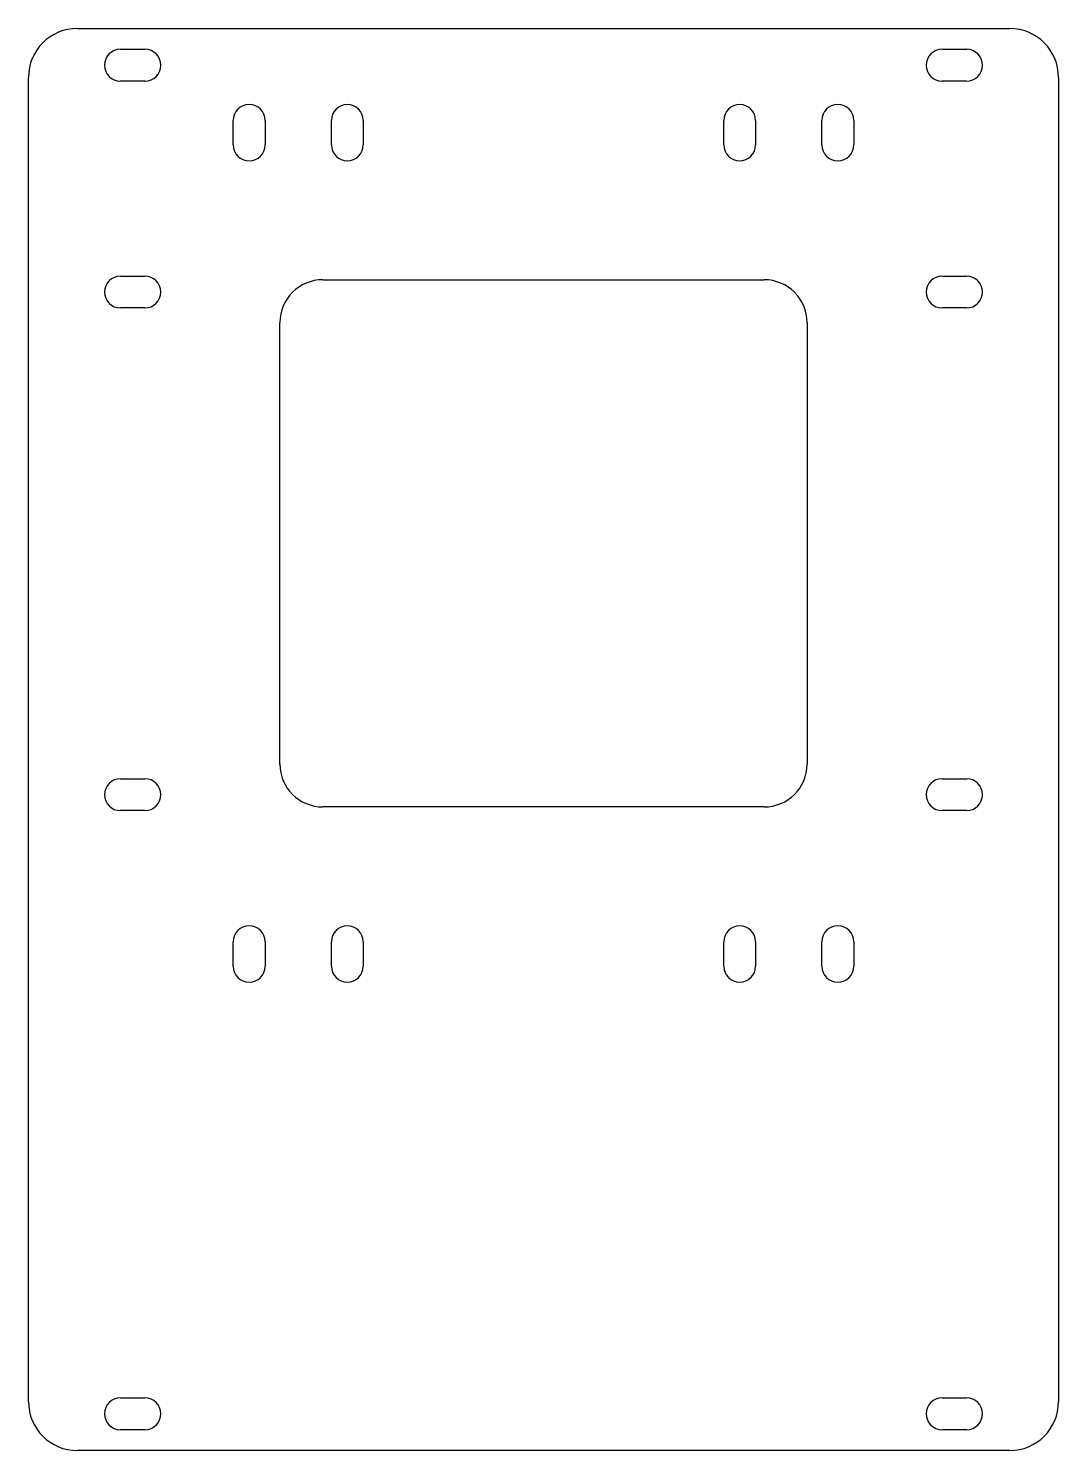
# Model space of a CAD drawing. Header units: millimetres. Extents: x -84 to 84, y -148 to 84.
import ezdxf

# ---------------------------------------------------------------- set-up
doc = ezdxf.new("R2010")
doc.units = ezdxf.units.MM

msp = doc.modelspace()

# ---------------------------------------------------------------- linework, layer by layer
at = {"color": 7, "linetype": 'Continuous', "lineweight": 25}
for p, q in [((-76, 84), (76, 84)), ((-69, 80.6), (-65, 80.6)), ((65, 80.6), (69, 80.6)), ((-84, -140), (-84, 76)), ((-65, 75.4), (-69, 75.4)), ((69, 75.4), (65, 75.4)), ((84, 76), (84, -140)), ((-50.6, 65), (-50.6, 69)), ((-45.4, 69), (-45.4, 65)), ((-34.6, 65), (-34.6, 69)), ((-29.4, 69), (-29.4, 65)), ((29.4, 65), (29.4, 69)), ((34.6, 69), (34.6, 65)), ((45.4, 65), (45.4, 69)), ((50.6, 69), (50.6, 65)), ((-69, 43.6), (-65, 43.6)), ((-36, 43), (36, 43)), ((65, 43.6), (69, 43.6)), ((-65, 38.4), (-69, 38.4)), ((69, 38.4), (65, 38.4)), ((-43, -36), (-43, 36)), ((43, 36), (43, -36)), ((-69, -38.4), (-65, -38.4)), ((65, -38.4), (69, -38.4)), ((-65, -43.6), (-69, -43.6)), ((36, -43), (-36, -43)), ((69, -43.6), (65, -43.6)), ((-50.6, -69), (-50.6, -65)), ((-45.4, -65), (-45.4, -69)), ((-34.6, -69), (-34.6, -65)), ((-29.4, -65), (-29.4, -69)), ((29.4, -69), (29.4, -65)), ((34.6, -65), (34.6, -69)), ((45.4, -69), (45.4, -65)), ((50.6, -65), (50.6, -69)), ((-69, -139.4), (-65, -139.4)), ((65, -139.4), (69, -139.4)), ((-65, -144.6), (-69, -144.6)), ((69, -144.6), (65, -144.6)), ((76, -148), (-76, -148))]:
    msp.add_line(p, q, dxfattribs=at)
for centre, radius, start, end in [((-76, 76), 8, 90, 180), ((76, 76), 8, 0, 90), ((-69, 78), 2.6, 90, 270), ((-65, 78), 2.6, 270, 90), ((65, 78), 2.6, 90, 270), ((69, 78), 2.6, 270, 90), ((-48, 69), 2.6, 0, 180), ((-32, 69), 2.6, 0, 180), ((32, 69), 2.6, 0, 180), ((48, 69), 2.6, 0, 180), ((-48, 65), 2.6, 180, 0), ((-32, 65), 2.6, 180, 0), ((32, 65), 2.6, 180, 0), ((48, 65), 2.6, 180, 0), ((-69, 41), 2.6, 90, 270), ((-65, 41), 2.6, 270, 90), ((-36, 36), 7, 90, 180), ((36, 36), 7, 0, 90), ((65, 41), 2.6, 90, 270), ((69, 41), 2.6, 270, 90), ((-36, -36), 7, 180, 270), ((36, -36), 7, 270, 0), ((-69, -41), 2.6, 90, 270), ((-65, -41), 2.6, 270, 90), ((65, -41), 2.6, 90, 270), ((69, -41), 2.6, 270, 90), ((-48, -65), 2.6, 0, 180), ((-32, -65), 2.6, 0, 180), ((32, -65), 2.6, 0, 180), ((48, -65), 2.6, 0, 180), ((-48, -69), 2.6, 180, 0), ((-32, -69), 2.6, 180, 0), ((32, -69), 2.6, 180, 0), ((48, -69), 2.6, 180, 0), ((-76, -140), 8, 180, 270), ((-69, -142), 2.6, 90, 270), ((-65, -142), 2.6, 270, 90), ((65, -142), 2.6, 90, 270), ((69, -142), 2.6, 270, 90), ((76, -140), 8, 270, 0)]:
    msp.add_arc(centre, radius, start, end, dxfattribs=at)

doc.saveas('drawing.dxf')
